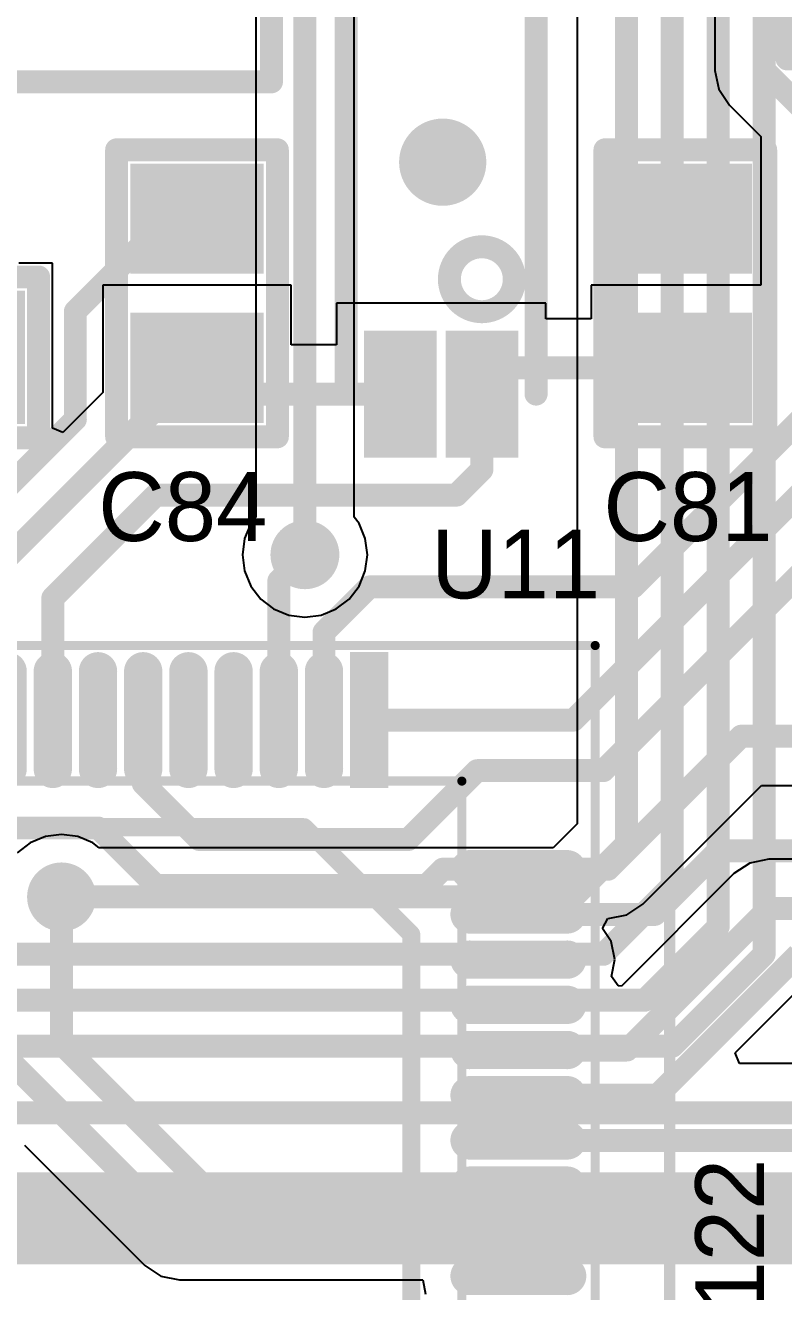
# Model space of a CAD drawing. Extents: x 1012 to 1122, y 1012 to 1122.
# Drawn here: x 1092.15 to 1100.54, y 1082.75 to 1096.76 of the extents above; entities that cross this region are included whole.
import ezdxf

# ---------------------------------------------------------------- set-up
doc = ezdxf.new("R2010")
doc.units = 0
doc.layers.get('0').update_dxf_attribs({"linetype": 'CONTINUOUS'})
for name, color, linetype in [('BOTTOMLAYER', 5, 'CONTINUOUS'), ('BOTTOMSOLDER', 6, 'CONTINUOUS'), ('MULTILAYER', 9, 'CONTINUOUS'), ('TOPLAYER', 1, 'CONTINUOUS'), ('TOPOVERLAY', 2, 'CONTINUOUS'), ('TOPPASTE', 8, 'CONTINUOUS'), ('TOPSOLDER', 216, 'CONTINUOUS')]:
    doc.layers.add(name, color=color, linetype=linetype)

# ---------------------------------------------------------------- blocks, each defined once
blk = doc.blocks.new('CC0603_86')
at = {"layer": 'TOPLAYER'}
for points in [[(-0.508, -0.635), (0.508, -0.635), (-0.508, 0.635), (0.508, 0.635)], [(1.143, -0.635), (2.159, -0.635), (1.143, 0.635), (2.159, 0.635)]]:
    blk.add_solid(points, dxfattribs=at)
at = {"layer": 'TOPOVERLAY', "const_width": 0.254}
for points in [[(-0.762, -0.889), (-0.762, 0.889)], [(-0.508, 0.889), (-0.762, 0.889)], [(2.413, 0.889), (-0.508, 0.889)], [(2.413, -0.889), (2.413, 0.889)], [(2.413, -0.889), (-0.762, -0.889)]]:
    blk.add_lwpolyline(points, dxfattribs=at)
at = {"layer": 'TOPOVERLAY', "const_width": 0.127}
for points in [[(-0.8255, 0.889, 1), (-0.6985, 0.889, 1)], [(-0.8255, 0.889, 1), (-0.6985, 0.889, 1)], [(-0.5715, 0.889, 1), (-0.4445, 0.889, 1)], [(-0.5715, 0.889, 1), (-0.4445, 0.889, 1)], [(2.3495, 0.889, 1), (2.4765, 0.889, 1)], [(2.3495, 0.889, 1), (2.4765, 0.889, 1)], [(-0.8255, -0.889, 1), (-0.6985, -0.889, 1)], [(-0.8255, -0.889, 1), (-0.6985, -0.889, 1)], [(2.3495, -0.889, 1), (2.4765, -0.889, 1)], [(2.3495, -0.889, 1), (2.4765, -0.889, 1)]]:
    blk.add_lwpolyline(points, format="xyb", close=True, dxfattribs=at)
at = {"layer": 'TOPPASTE'}
for points in [[(-0.508, -0.635), (0.508, -0.635), (-0.508, 0.635), (0.508, 0.635)], [(1.143, -0.635), (2.159, -0.635), (1.143, 0.635), (2.159, 0.635)]]:
    blk.add_solid(points, dxfattribs=at)
at = {"layer": 'TOPSOLDER'}
for points in [[(-0.6096, -0.7366), (0.6096, -0.7366), (-0.6096, 0.7366), (0.6096, 0.7366)], [(1.0414, -0.7366), (2.2606, -0.7366), (1.0414, 0.7366), (2.2606, 0.7366)]]:
    blk.add_solid(points, dxfattribs=at)
blk = doc.blocks.new('CC0603_89')
at = {"layer": 'TOPLAYER'}
for points in [[(-0.508, -0.635), (0.508, -0.635), (-0.508, 0.635), (0.508, 0.635)], [(1.143, -0.635), (2.159, -0.635), (1.143, 0.635), (2.159, 0.635)]]:
    blk.add_solid(points, dxfattribs=at)
at = {"layer": 'TOPOVERLAY', "const_width": 0.254}
for points in [[(-0.762, -0.889), (-0.762, 0.889)], [(-0.508, 0.889), (-0.762, 0.889)], [(2.413, 0.889), (-0.508, 0.889)], [(2.413, -0.889), (2.413, 0.889)], [(2.413, -0.889), (-0.762, -0.889)]]:
    blk.add_lwpolyline(points, dxfattribs=at)
at = {"layer": 'TOPOVERLAY', "const_width": 0.127}
for points in [[(-0.8255, 0.889, 1), (-0.6985, 0.889, 1)], [(-0.8255, 0.889, 1), (-0.6985, 0.889, 1)], [(-0.5715, 0.889, 1), (-0.4445, 0.889, 1)], [(-0.5715, 0.889, 1), (-0.4445, 0.889, 1)], [(2.3495, 0.889, 1), (2.4765, 0.889, 1)], [(2.3495, 0.889, 1), (2.4765, 0.889, 1)], [(-0.8255, -0.889, 1), (-0.6985, -0.889, 1)], [(-0.8255, -0.889, 1), (-0.6985, -0.889, 1)], [(2.3495, -0.889, 1), (2.4765, -0.889, 1)], [(2.3495, -0.889, 1), (2.4765, -0.889, 1)]]:
    blk.add_lwpolyline(points, format="xyb", close=True, dxfattribs=at)
at = {"layer": 'TOPPASTE'}
for points in [[(-0.508, -0.635), (0.508, -0.635), (-0.508, 0.635), (0.508, 0.635)], [(1.143, -0.635), (2.159, -0.635), (1.143, 0.635), (2.159, 0.635)]]:
    blk.add_solid(points, dxfattribs=at)
at = {"layer": 'TOPSOLDER'}
for points in [[(-0.6096, -0.7366), (0.6096, -0.7366), (-0.6096, 0.7366), (0.6096, 0.7366)], [(1.0414, -0.7366), (2.2606, -0.7366), (1.0414, 0.7366), (2.2606, 0.7366)]]:
    blk.add_solid(points, dxfattribs=at)
blk = doc.blocks.new('CC0603_194')
at = {"layer": 'TOPLAYER'}
for points in [[(-0.508, -0.635), (0.508, -0.635), (-0.508, 0.635), (0.508, 0.635)], [(1.143, -0.635), (2.159, -0.635), (1.143, 0.635), (2.159, 0.635)]]:
    blk.add_solid(points, dxfattribs=at)
at = {"layer": 'TOPOVERLAY', "const_width": 0.254}
for points in [[(-0.762, 0.889), (-0.762, -0.889)], [(-0.508, 0.889), (-0.762, 0.889)], [(2.413, 0.889), (-0.508, 0.889)], [(2.413, 0.889), (2.413, -0.889)], [(2.413, -0.889), (-0.762, -0.889)]]:
    blk.add_lwpolyline(points, dxfattribs=at)
at = {"layer": 'TOPOVERLAY', "const_width": 0.127}
for points in [[(-0.8255, 0.889, 1), (-0.6985, 0.889, 1)], [(-0.8255, 0.889, 1), (-0.6985, 0.889, 1)], [(-0.5715, 0.889, 1), (-0.4445, 0.889, 1)], [(-0.5715, 0.889, 1), (-0.4445, 0.889, 1)], [(2.3495, 0.889, 1), (2.4765, 0.889, 1)], [(2.3495, 0.889, 1), (2.4765, 0.889, 1)], [(-0.8255, -0.889, 1), (-0.6985, -0.889, 1)], [(-0.8255, -0.889, 1), (-0.6985, -0.889, 1)], [(2.3495, -0.889, 1), (2.4765, -0.889, 1)], [(2.3495, -0.889, 1), (2.4765, -0.889, 1)]]:
    blk.add_lwpolyline(points, format="xyb", close=True, dxfattribs=at)
at = {"layer": 'TOPPASTE'}
for points in [[(-0.508, -0.635), (0.508, -0.635), (-0.508, 0.635), (0.508, 0.635)], [(1.143, -0.635), (2.159, -0.635), (1.143, 0.635), (2.159, 0.635)]]:
    blk.add_solid(points, dxfattribs=at)
at = {"layer": 'TOPSOLDER'}
for points in [[(-0.6096, -0.7366), (0.6096, -0.7366), (-0.6096, 0.7366), (0.6096, 0.7366)], [(1.0414, -0.7366), (2.2606, -0.7366), (1.0414, 0.7366), (2.2606, 0.7366)]]:
    blk.add_solid(points, dxfattribs=at)
blk = doc.blocks.new('CC0603_203')
at = {"layer": 'TOPLAYER'}
for points in [[(-0.508, -0.635), (0.508, -0.635), (-0.508, 0.635), (0.508, 0.635)], [(1.143, -0.635), (2.159, -0.635), (1.143, 0.635), (2.159, 0.635)]]:
    blk.add_solid(points, dxfattribs=at)
at = {"layer": 'TOPOVERLAY', "const_width": 0.254}
for points in [[(-0.508, 0.889), (-0.762, 0.889)], [(-0.762, 0.889), (-0.762, -0.889)], [(2.413, 0.889), (-0.508, 0.889)], [(2.413, 0.889), (2.413, -0.889)], [(2.413, -0.889), (-0.762, -0.889)]]:
    blk.add_lwpolyline(points, dxfattribs=at)
at = {"layer": 'TOPOVERLAY', "const_width": 0.127}
for points in [[(-0.8255, 0.889, 1), (-0.6985, 0.889, 1)], [(-0.8255, 0.889, 1), (-0.6985, 0.889, 1)], [(-0.5715, 0.889, 1), (-0.4445, 0.889, 1)], [(-0.5715, 0.889, 1), (-0.4445, 0.889, 1)], [(2.3495, 0.889, 1), (2.4765, 0.889, 1)], [(2.3495, 0.889, 1), (2.4765, 0.889, 1)], [(-0.8255, -0.889, 1), (-0.6985, -0.889, 1)], [(-0.8255, -0.889, 1), (-0.6985, -0.889, 1)], [(2.3495, -0.889, 1), (2.4765, -0.889, 1)], [(2.3495, -0.889, 1), (2.4765, -0.889, 1)]]:
    blk.add_lwpolyline(points, format="xyb", close=True, dxfattribs=at)
at = {"layer": 'TOPPASTE'}
for points in [[(-0.508, -0.635), (0.508, -0.635), (-0.508, 0.635), (0.508, 0.635)], [(1.143, -0.635), (2.159, -0.635), (1.143, 0.635), (2.159, 0.635)]]:
    blk.add_solid(points, dxfattribs=at)
at = {"layer": 'TOPSOLDER'}
for points in [[(-0.6096, -0.7366), (0.6096, -0.7366), (-0.6096, 0.7366), (0.6096, 0.7366)], [(1.0414, -0.7366), (2.2606, -0.7366), (1.0414, 0.7366), (2.2606, 0.7366)]]:
    blk.add_solid(points, dxfattribs=at)
blk = doc.blocks.new('TQFP100_240')
at = {"layer": 'TOPLAYER', "const_width": 0.22}
for points in [[(1.65, 2.19), (1.65, 1.11)], [(2.15, 2.19), (2.15, 1.11)], [(2.65, 2.19), (2.65, 1.11)], [(3.15, 2.19), (3.15, 1.11)], [(3.65, 2.19), (3.65, 1.11)], [(4.15, 2.19), (4.15, 1.11)], [(4.65, 2.19), (4.65, 1.11)], [(5.15, 2.19), (5.15, 1.11)], [(5.65, 2.19), (5.65, 1.11)], [(6.15, 2.19), (6.15, 1.11)], [(-0.54, -0.5), (0.54, -0.5)], [(-0.54, -1), (0.54, -1)], [(-0.54, -1.5), (0.54, -1.5)], [(-0.54, -2), (0.54, -2)], [(-0.54, -2.5), (0.54, -2.5)], [(-0.54, -3), (0.54, -3)], [(-0.54, -3.5), (0.54, -3.5)]]:
    blk.add_lwpolyline(points, dxfattribs=at)
at = {"layer": 'TOPLAYER', "const_width": 0.11}
for points in [[(1.595, 2.19, 1), (1.705, 2.19, 1)], [(2.095, 2.19, 1), (2.205, 2.19, 1)], [(2.595, 2.19, 1), (2.705, 2.19, 1)], [(3.095, 2.19, 1), (3.205, 2.19, 1)], [(3.595, 2.19, 1), (3.705, 2.19, 1)], [(4.095, 2.19, 1), (4.205, 2.19, 1)], [(4.595, 2.19, 1), (4.705, 2.19, 1)], [(5.095, 2.19, 1), (5.205, 2.19, 1)], [(5.595, 2.19, 1), (5.705, 2.19, 1)], [(6.095, 2.19, 1), (6.205, 2.19, 1)], [(1.595, 1.11, 1), (1.705, 1.11, 1)], [(2.095, 1.11, 1), (2.205, 1.11, 1)], [(2.595, 1.11, 1), (2.705, 1.11, 1)], [(3.095, 1.11, 1), (3.205, 1.11, 1)], [(3.595, 1.11, 1), (3.705, 1.11, 1)], [(4.095, 1.11, 1), (4.205, 1.11, 1)], [(4.595, 1.11, 1), (4.705, 1.11, 1)], [(5.095, 1.11, 1), (5.205, 1.11, 1)], [(5.595, 1.11, 1), (5.705, 1.11, 1)], [(6.095, 1.11, 1), (6.205, 1.11, 1)], [(-0.595, -0.5, 1), (-0.485, -0.5, 1)], [(0.485, -0.5, 1), (0.595, -0.5, 1)], [(-0.595, -1, 1), (-0.485, -1, 1)], [(0.485, -1, 1), (0.595, -1, 1)], [(-0.595, -1.5, 1), (-0.485, -1.5, 1)], [(0.485, -1.5, 1), (0.595, -1.5, 1)], [(-0.595, -2, 1), (-0.485, -2, 1)], [(0.485, -2, 1), (0.595, -2, 1)], [(-0.595, -2.5, 1), (-0.485, -2.5, 1)], [(0.485, -2.5, 1), (0.595, -2.5, 1)], [(-0.595, -3, 1), (-0.485, -3, 1)], [(0.485, -3, 1), (0.595, -3, 1)], [(-0.595, -3.5, 1), (-0.485, -3.5, 1)], [(0.485, -3.5, 1), (0.595, -3.5, 1)]]:
    blk.add_lwpolyline(points, format="xyb", close=True, dxfattribs=at)
at = {"layer": 'TOPLAYER'}
blk.add_solid([(0.65, -0.11), (0.65, 0.11), (-0.65, -0.11), (-0.65, 0.11)], dxfattribs=at)
at = {"layer": 'TOPOVERLAY'}
for points, const_width in [([(-0.825, -14.475), (-0.825, 2.5)], 0.102), ([(16.15, 2.5), (-0.825, 2.5)], 0.102), ([(0.675, -13), (0.675, 1.025)], 0.102), ([(14.625, 1.025), (0.675, 1.025)], 0.102), ([(1.185, -0.72), (2.37, 0.465)], 0.2), ([(14.115, 0.465), (2.37, 0.465)], 0.2), ([(1.185, -12.465), (1.185, -0.72)], 0.2)]:
    blk.add_lwpolyline(points, dxfattribs=dict(at, const_width=const_width))
for points, const_width in [([(-0.85, 2.5, 1), (-0.8, 2.5, 1)], 0.0508), ([(-0.85, 2.5, 1), (-0.8, 2.5, 1)], 0.0508), ([(0.65, 1.025, 1), (0.7, 1.025, 1)], 0.0508), ([(0.65, 1.025, 1), (0.7, 1.025, 1)], 0.0508), ([(2.32, 0.465, 1), (2.42, 0.465, 1)], 0.1), ([(2.32, 0.465, 1), (2.42, 0.465, 1)], 0.1), ([(1.135, -0.72, 1), (1.235, -0.72, 1)], 0.1), ([(1.135, -0.72, 1), (1.235, -0.72, 1)], 0.1)]:
    blk.add_lwpolyline(points, format="xyb", close=True, dxfattribs=dict(at, const_width=const_width))
at = {"layer": 'TOPPASTE', "const_width": 0.22}
for points in [[(1.65, 2.19), (1.65, 1.11)], [(2.15, 2.19), (2.15, 1.11)], [(2.65, 2.19), (2.65, 1.11)], [(3.15, 2.19), (3.15, 1.11)], [(3.65, 2.19), (3.65, 1.11)], [(4.15, 2.19), (4.15, 1.11)], [(4.65, 2.19), (4.65, 1.11)], [(5.15, 2.19), (5.15, 1.11)], [(5.65, 2.19), (5.65, 1.11)], [(6.15, 2.19), (6.15, 1.11)], [(-0.54, -0.5), (0.54, -0.5)], [(-0.54, -1), (0.54, -1)], [(-0.54, -1.5), (0.54, -1.5)], [(-0.54, -2), (0.54, -2)], [(-0.54, -2.5), (0.54, -2.5)], [(-0.54, -3), (0.54, -3)], [(-0.54, -3.5), (0.54, -3.5)]]:
    blk.add_lwpolyline(points, dxfattribs=at)
at = {"layer": 'TOPPASTE', "const_width": 0.11}
for points in [[(1.595, 2.19, 1), (1.705, 2.19, 1)], [(2.095, 2.19, 1), (2.205, 2.19, 1)], [(2.595, 2.19, 1), (2.705, 2.19, 1)], [(3.095, 2.19, 1), (3.205, 2.19, 1)], [(3.595, 2.19, 1), (3.705, 2.19, 1)], [(4.095, 2.19, 1), (4.205, 2.19, 1)], [(4.595, 2.19, 1), (4.705, 2.19, 1)], [(5.095, 2.19, 1), (5.205, 2.19, 1)], [(5.595, 2.19, 1), (5.705, 2.19, 1)], [(6.095, 2.19, 1), (6.205, 2.19, 1)], [(1.595, 1.11, 1), (1.705, 1.11, 1)], [(2.095, 1.11, 1), (2.205, 1.11, 1)], [(2.595, 1.11, 1), (2.705, 1.11, 1)], [(3.095, 1.11, 1), (3.205, 1.11, 1)], [(3.595, 1.11, 1), (3.705, 1.11, 1)], [(4.095, 1.11, 1), (4.205, 1.11, 1)], [(4.595, 1.11, 1), (4.705, 1.11, 1)], [(5.095, 1.11, 1), (5.205, 1.11, 1)], [(5.595, 1.11, 1), (5.705, 1.11, 1)], [(6.095, 1.11, 1), (6.205, 1.11, 1)], [(-0.595, -0.5, 1), (-0.485, -0.5, 1)], [(0.485, -0.5, 1), (0.595, -0.5, 1)], [(-0.595, -1, 1), (-0.485, -1, 1)], [(0.485, -1, 1), (0.595, -1, 1)], [(-0.595, -1.5, 1), (-0.485, -1.5, 1)], [(0.485, -1.5, 1), (0.595, -1.5, 1)], [(-0.595, -2, 1), (-0.485, -2, 1)], [(0.485, -2, 1), (0.595, -2, 1)], [(-0.595, -2.5, 1), (-0.485, -2.5, 1)], [(0.485, -2.5, 1), (0.595, -2.5, 1)], [(-0.595, -3, 1), (-0.485, -3, 1)], [(0.485, -3, 1), (0.595, -3, 1)], [(-0.595, -3.5, 1), (-0.485, -3.5, 1)], [(0.485, -3.5, 1), (0.595, -3.5, 1)]]:
    blk.add_lwpolyline(points, format="xyb", close=True, dxfattribs=at)
at = {"layer": 'TOPPASTE'}
blk.add_solid([(0.65, -0.11), (0.65, 0.11), (-0.65, -0.11), (-0.65, 0.11)], dxfattribs=at)
at = {"layer": 'TOPSOLDER', "const_width": 0.423}
for points in [[(1.65, 2.19), (1.65, 1.11)], [(2.15, 2.19), (2.15, 1.11)], [(2.65, 2.19), (2.65, 1.11)], [(3.15, 2.19), (3.15, 1.11)], [(3.65, 2.19), (3.65, 1.11)], [(4.15, 2.19), (4.15, 1.11)], [(4.65, 2.19), (4.65, 1.11)], [(5.15, 2.19), (5.15, 1.11)], [(5.65, 2.19), (5.65, 1.11)], [(6.15, 2.19), (6.15, 1.11)], [(-0.54, -0.5), (0.54, -0.5)], [(-0.54, -1), (0.54, -1)], [(-0.54, -1.5), (0.54, -1.5)], [(-0.54, -2), (0.54, -2)], [(-0.54, -2.5), (0.54, -2.5)], [(-0.54, -3), (0.54, -3)], [(-0.54, -3.5), (0.54, -3.5)], [(-0.54, -4), (0.54, -4)]]:
    blk.add_lwpolyline(points, dxfattribs=at)
at = {"layer": 'TOPSOLDER', "const_width": 0.212}
for points in [[(1.544, 2.19, 1), (1.756, 2.19, 1)], [(2.044, 2.19, 1), (2.256, 2.19, 1)], [(2.544, 2.19, 1), (2.756, 2.19, 1)], [(3.044, 2.19, 1), (3.256, 2.19, 1)], [(3.544, 2.19, 1), (3.756, 2.19, 1)], [(4.044, 2.19, 1), (4.256, 2.19, 1)], [(4.544, 2.19, 1), (4.756, 2.19, 1)], [(5.044, 2.19, 1), (5.256, 2.19, 1)], [(5.544, 2.19, 1), (5.756, 2.19, 1)], [(6.044, 2.19, 1), (6.256, 2.19, 1)], [(1.544, 1.11, 1), (1.756, 1.11, 1)], [(2.044, 1.11, 1), (2.256, 1.11, 1)], [(2.544, 1.11, 1), (2.756, 1.11, 1)], [(3.044, 1.11, 1), (3.256, 1.11, 1)], [(3.544, 1.11, 1), (3.756, 1.11, 1)], [(4.044, 1.11, 1), (4.256, 1.11, 1)], [(4.544, 1.11, 1), (4.756, 1.11, 1)], [(5.044, 1.11, 1), (5.256, 1.11, 1)], [(5.544, 1.11, 1), (5.756, 1.11, 1)], [(6.044, 1.11, 1), (6.256, 1.11, 1)], [(-0.646, -0.5, 1), (-0.434, -0.5, 1)], [(0.434, -0.5, 1), (0.646, -0.5, 1)], [(-0.646, -1, 1), (-0.434, -1, 1)], [(0.434, -1, 1), (0.646, -1, 1)], [(-0.646, -1.5, 1), (-0.434, -1.5, 1)], [(0.434, -1.5, 1), (0.646, -1.5, 1)], [(-0.646, -2, 1), (-0.434, -2, 1)], [(0.434, -2, 1), (0.646, -2, 1)], [(-0.646, -2.5, 1), (-0.434, -2.5, 1)], [(0.434, -2.5, 1), (0.646, -2.5, 1)], [(-0.646, -3, 1), (-0.434, -3, 1)], [(0.434, -3, 1), (0.646, -3, 1)], [(-0.646, -3.5, 1), (-0.434, -3.5, 1)], [(0.434, -3.5, 1), (0.646, -3.5, 1)], [(-0.646, -4, 1), (-0.434, -4, 1)], [(0.434, -4, 1), (0.646, -4, 1)]]:
    blk.add_lwpolyline(points, format="xyb", close=True, dxfattribs=at)
at = {"layer": 'TOPSOLDER'}
blk.add_solid([(0.752, -0.212), (0.752, 0.212), (-0.752, -0.212), (-0.752, 0.212)], dxfattribs=at)
blk = doc.blocks.new('XCYAI_248')
at = {"layer": 'BOTTOMLAYER', "const_width": 0.635}
for points in [[(-2.8575, 0, 1), (-2.2225, 0, 1)], [(2.2225, 0, 1), (2.8575, 0, 1)]]:
    blk.add_lwpolyline(points, format="xyb", close=True, dxfattribs=at)
at = {"layer": 'BOTTOMSOLDER', "const_width": 0.7366}
for points in [[(-2.9083, 0, 1), (-2.1717, 0, 1)], [(2.1717, 0, 1), (2.9083, 0, 1)]]:
    blk.add_lwpolyline(points, format="xyb", close=True, dxfattribs=at)
at = {"layer": 'MULTILAYER', "const_width": 0.635}
for points in [[(-2.8575, 0, 1), (-2.2225, 0, 1)], [(2.2225, 0, 1), (2.8575, 0, 1)]]:
    blk.add_lwpolyline(points, format="xyb", close=True, dxfattribs=at)
at = {"layer": 'TOPLAYER', "const_width": 0.635}
for points in [[(-2.8575, 0, 1), (-2.2225, 0, 1)], [(2.2225, 0, 1), (2.8575, 0, 1)]]:
    blk.add_lwpolyline(points, format="xyb", close=True, dxfattribs=at)
at = {"layer": 'TOPOVERLAY', "const_width": 0.254}
for points in [[(-5.588, 2.45999), (5.395976, 2.45999)], [(-5.588, -2.54), (-5.588, 2.45999)], [(5.395976, -2.54), (5.395976, 2.45999)], [(-5.588, -2.54), (5.395976, -2.54)]]:
    blk.add_lwpolyline(points, dxfattribs=at)
at = {"layer": 'TOPOVERLAY', "const_width": 0.127}
for points in [[(-5.6515, 2.45999, 1), (-5.5245, 2.45999, 1)], [(-5.6515, 2.45999, 1), (-5.5245, 2.45999, 1)], [(5.332476, 2.45999, 1), (5.459476, 2.45999, 1)], [(5.332476, 2.45999, 1), (5.459476, 2.45999, 1)], [(-5.6515, -2.54, 1), (-5.5245, -2.54, 1)], [(-5.6515, -2.54, 1), (-5.5245, -2.54, 1)], [(5.332476, -2.54, 1), (5.459476, -2.54, 1)], [(5.332476, -2.54, 1), (5.459476, -2.54, 1)]]:
    blk.add_lwpolyline(points, format="xyb", close=True, dxfattribs=at)
at = {"layer": 'TOPSOLDER', "const_width": 0.7366}
for points in [[(-2.9083, 0, 1), (-2.1717, 0, 1)], [(2.1717, 0, 1), (2.9083, 0, 1)]]:
    blk.add_lwpolyline(points, format="xyb", close=True, dxfattribs=at)
blk = doc.blocks.new('MC_146_249')
at = {"layer": 'TOPLAYER'}
for points in [[(0.6, 1.2), (-0.6, 1.2), (0.6, 0.6), (-0.6, 0.6)], [(6.9, 1.2), (5.7, 1.2), (6.9, 0.6), (5.7, 0.6)], [(0.6, 0.3), (-0.6, 0.3), (0.6, -0.3), (-0.6, -0.3)], [(6.9, 0.3), (5.7, 0.3), (6.9, -0.3), (5.7, -0.3)]]:
    blk.add_solid(points, dxfattribs=at)
at = {"layer": 'TOPOVERLAY', "const_width": 0.254}
for points in [[(0, 1.5), (6.3, 1.5)], [(0, -0.6), (6.3, -0.6)]]:
    blk.add_lwpolyline(points, dxfattribs=at)
at = {"layer": 'TOPOVERLAY'}
for points, const_width in [([(-0.064, 1.5, 1), (0.064, 1.5, 1)], 0.127), ([(6.236, 1.5, 1), (6.363, 1.5, 1)], 0.127), ([(1.629, 0, 1), (0.911, 0, 1)], 0.254), ([(0.847, 0, 1), (0.974, 0, 1)], 0.127), ([(1.566, 0, 1), (1.693, 0, 1)], 0.127), ([(-0.064, -0.6, 1), (0.064, -0.6, 1)], 0.127), ([(6.236, -0.6, 1), (6.363, -0.6, 1)], 0.127)]:
    blk.add_lwpolyline(points, format="xyb", close=True, dxfattribs=dict(at, const_width=const_width))
at = {"layer": 'TOPPASTE'}
for points in [[(0.6, 1.2), (-0.6, 1.2), (0.6, 0.6), (-0.6, 0.6)], [(6.9, 1.2), (5.7, 1.2), (6.9, 0.6), (5.7, 0.6)], [(0.6, 0.3), (-0.6, 0.3), (0.6, -0.3), (-0.6, -0.3)], [(6.9, 0.3), (5.7, 0.3), (6.9, -0.3), (5.7, -0.3)]]:
    blk.add_solid(points, dxfattribs=at)
at = {"layer": 'TOPSOLDER'}
for points in [[(0.702, 1.302), (-0.702, 1.302), (0.702, 0.498), (-0.702, 0.498)], [(7.002, 1.302), (5.598, 1.302), (7.002, 0.498), (5.598, 0.498)], [(0.702, 0.402), (-0.702, 0.402), (0.702, -0.402), (-0.702, -0.402)], [(7.002, 0.402), (5.598, 0.402), (7.002, -0.402), (5.598, -0.402)]]:
    blk.add_solid(points, dxfattribs=at)

msp = doc.modelspace()

# ---------------------------------------------------------------- linework, layer by layer
at = {"layer": 'BOTTOMLAYER'}
for p, q in [((1095.792, 1091.322), (1095.792, 1099.82)), ((1094.704, 1099.595), (1094.704, 1091.322)), ((1098.26, 1098.071), (1098.26, 1087.929)), ((1094.649, 1091.25), (1094.58, 1091.084)), ((1094.704, 1091.322), (1094.649, 1091.25)), ((1095.847, 1091.25), (1095.792, 1091.322)), ((1095.916, 1091.084), (1095.847, 1091.25)), ((1094.58, 1091.084), (1094.556, 1090.905)), ((1095.94, 1090.905), (1095.916, 1091.084)), ((1094.556, 1090.905), (1094.58, 1090.726)), ((1095.916, 1090.726), (1095.94, 1090.905)), ((1094.58, 1090.726), (1094.649, 1090.559)), ((1095.847, 1090.559), (1095.916, 1090.726)), ((1094.649, 1090.559), (1094.759, 1090.415)), ((1095.737, 1090.415), (1095.847, 1090.559)), ((1094.759, 1090.415), (1094.902, 1090.306)), ((1095.594, 1090.306), (1095.737, 1090.415)), ((1094.902, 1090.306), (1095.069, 1090.236)), ((1095.069, 1090.236), (1095.248, 1090.213)), ((1095.248, 1090.213), (1095.427, 1090.236)), ((1095.427, 1090.236), (1095.594, 1090.306)), ((1098.26, 1087.929), (1097.995, 1087.664)), ((1092.21, 1087.719), (1092.066, 1087.609)), ((1092.377, 1087.788), (1092.21, 1087.719)), ((1092.556, 1087.812), (1092.377, 1087.788)), ((1092.735, 1087.788), (1092.556, 1087.812)), ((1092.901, 1087.719), (1092.735, 1087.788)), ((1092.973, 1087.664), (1092.901, 1087.719)), ((1097.995, 1087.664), (1092.973, 1087.664)), ((1100.006, 1085.394), (1100.713, 1086.1)), ((1100.054, 1085.276), (1100.006, 1085.394)), ((1101.779, 1085.276), (1100.054, 1085.276))]:
    msp.add_line(p, q, dxfattribs=at)
for points, const_width in [([(1095.248, 1090.905), (1095.248, 1099.82)], 0.254), ([(1100.328, 1086.485), (1100.328, 1099.49)], 0.254), ([(1099.82, 1086.79), (1099.82, 1099.134)], 0.254), ([(1099.312, 1087.247), (1099.312, 1098.804)], 0.254), ([(1098.804, 1087.704), (1098.804, 1098.296)], 0.254), ([(1098.22, 1087.12), (1098.804, 1087.704)], 0.254), ([(1098.55, 1086.485), (1099.312, 1087.247)], 0.254), ([(1092.556, 1087.12), (1098.22, 1087.12)], 0.254), ([(1099.007, 1085.977), (1099.82, 1086.79)], 0.254), ([(1091.819, 1086.485), (1098.55, 1086.485)], 0.254), ([(1099.312, 1085.469), (1100.328, 1086.485)], 0.254), ([(1087.069, 1085.977), (1099.007, 1085.977)], 0.254), ([(1086.231, 1085.469), (1099.312, 1085.469)], 0.254), ([(1091.438, 1084.732), (1102.004, 1084.732)], 0.254), ([(1086.104, 1083.564), (1101.446, 1083.564)], 1.016)]:
    msp.add_lwpolyline(points, dxfattribs=dict(at, const_width=const_width))
for points, const_width in [([(1096.582, 1095.248, 1), (1096.963, 1095.248, 1)], 0.381), ([(1095.108, 1090.905, 1), (1095.388, 1090.905, 1)], 0.279), ([(1095.185, 1090.905, 1), (1095.312, 1090.905, 1)], 0.127), ([(1098.741, 1087.704, 1), (1098.868, 1087.704, 1)], 0.127), ([(1098.741, 1087.704, 1), (1098.868, 1087.704, 1)], 0.127), ([(1092.416, 1087.12, 1), (1092.695, 1087.12, 1)], 0.279), ([(1099.248, 1087.247, 1), (1099.376, 1087.247, 1)], 0.127), ([(1099.248, 1087.247, 1), (1099.376, 1087.247, 1)], 0.127), ([(1092.492, 1087.12, 1), (1092.619, 1087.12, 1)], 0.127), ([(1098.156, 1087.12, 1), (1098.283, 1087.12, 1)], 0.127), ([(1098.156, 1087.12, 1), (1098.283, 1087.12, 1)], 0.127), ([(1099.756, 1086.79, 1), (1099.883, 1086.79, 1)], 0.127), ([(1099.756, 1086.79, 1), (1099.883, 1086.79, 1)], 0.127), ([(1098.486, 1086.485, 1), (1098.613, 1086.485, 1)], 0.127), ([(1098.486, 1086.485, 1), (1098.613, 1086.485, 1)], 0.127), ([(1100.264, 1086.485, 1), (1100.391, 1086.485, 1)], 0.127), ([(1100.264, 1086.485, 1), (1100.391, 1086.485, 1)], 0.127), ([(1098.944, 1085.977, 1), (1099.071, 1085.977, 1)], 0.127), ([(1098.944, 1085.977, 1), (1099.071, 1085.977, 1)], 0.127), ([(1099.248, 1085.469, 1), (1099.376, 1085.469, 1)], 0.127), ([(1099.248, 1085.469, 1), (1099.376, 1085.469, 1)], 0.127)]:
    msp.add_lwpolyline(points, format="xyb", close=True, dxfattribs=dict(at, const_width=const_width))
at = {"layer": 'BOTTOMSOLDER'}
for points, const_width in [([(1096.531, 1095.248, 1), (1097.013, 1095.248, 1)], 0.483), ([(1095.057, 1090.905, 1), (1095.438, 1090.905, 1)], 0.381), ([(1092.365, 1087.12, 1), (1092.746, 1087.12, 1)], 0.381)]:
    msp.add_lwpolyline(points, format="xyb", close=True, dxfattribs=dict(at, const_width=const_width))
at = {"layer": 'MULTILAYER'}
for points, const_width in [([(1096.582, 1095.248, 1), (1096.963, 1095.248, 1)], 0.381), ([(1095.108, 1090.905, 1), (1095.388, 1090.905, 1)], 0.279), ([(1092.416, 1087.12, 1), (1092.695, 1087.12, 1)], 0.279)]:
    msp.add_lwpolyline(points, format="xyb", close=True, dxfattribs=dict(at, const_width=const_width))
at = {"layer": 'TOPLAYER'}
for p, q in [((1099.784, 1098.55), (1099.784, 1096.264)), ((1099.784, 1096.264), (1099.826, 1096.056)), ((1099.826, 1096.056), (1099.943, 1095.879)), ((1099.943, 1095.879), (1100.292, 1095.531)), ((1100.292, 1095.531), (1100.292, 1093.886)), ((1092.454, 1094.13), (1092.083, 1094.13)), ((1092.454, 1092.306), (1092.454, 1094.13)), ((1095.096, 1093.886), (1093.013, 1093.886)), ((1093.013, 1093.886), (1093.013, 1092.699)), ((1095.096, 1093.226), (1095.096, 1093.886)), ((1100.292, 1093.886), (1098.415, 1093.886)), ((1098.415, 1093.886), (1098.415, 1093.515)), ((1097.912, 1093.689), (1095.599, 1093.689)), ((1095.599, 1093.689), (1095.599, 1093.226)), ((1097.912, 1093.515), (1097.912, 1093.689)), ((1098.415, 1093.515), (1097.912, 1093.515)), ((1095.599, 1093.226), (1095.096, 1093.226)), ((1093.013, 1092.699), (1092.571, 1092.258)), ((1092.571, 1092.258), (1092.454, 1092.306)), ((1098.986, 1087.041), (1100.299, 1088.354)), ((1100.299, 1088.354), (1100.633, 1088.354)), ((1100.171, 1087.495), (1099.994, 1087.378)), ((1100.379, 1087.537), (1100.171, 1087.495)), ((1104.29, 1087.537), (1100.379, 1087.537)), ((1099.994, 1087.378), (1098.75, 1086.133)), ((1098.81, 1086.923), (1098.986, 1087.041)), ((1098.54, 1086.77), (1098.6, 1086.882)), ((1098.6, 1086.882), (1098.602, 1086.882)), ((1098.602, 1086.882), (1098.81, 1086.923)), ((1098.636, 1086.627), (1098.54, 1086.77)), ((1098.676, 1086.426), (1098.636, 1086.627)), ((1098.638, 1086.239), (1098.676, 1086.426)), ((1098.714, 1086.137), (1098.638, 1086.239)), ((1098.75, 1086.133), (1098.714, 1086.137)), ((1092.147, 1084.372), (1093.478, 1083.041)), ((1093.478, 1083.041), (1093.654, 1082.923)), ((1093.654, 1082.923), (1093.862, 1082.882)), ((1093.862, 1082.882), (1096.551, 1082.882)), ((1096.551, 1082.882), (1096.583, 1082.724))]:
    msp.add_line(p, q, dxfattribs=at)
at = {"layer": 'TOPLAYER', "const_width": 0.254}
for points in [[(1100.328, 1096.264), (1100.328, 1098.55)], [(1100.328, 1096.264), (1100.836, 1095.756)], [(1092.708, 1093.597), (1093.734, 1094.623)], [(1093.734, 1094.623), (1094.054, 1094.623)], [(1092.708, 1092.403), (1092.708, 1093.597)], [(1097.205, 1092.683), (1097.494, 1092.972)], [(1097.494, 1092.972), (1099.456, 1092.972)], [(1098.55, 1088.517), (1102.995, 1092.962)], [(1091.959, 1090.877), (1093.765, 1092.683)], [(1093.765, 1092.683), (1096.305, 1092.683)], [(1097.205, 1091.846), (1097.205, 1092.683)], [(1098.88, 1090.549), (1100.836, 1092.505)], [(1091.459, 1091.154), (1092.708, 1092.403)], [(1098.22, 1089.076), (1101.344, 1092.2)], [(1096.924, 1091.565), (1097.205, 1091.846)], [(1092.459, 1090.427), (1093.597, 1091.565)], [(1093.597, 1091.565), (1096.924, 1091.565)], [(1094.959, 1090.616), (1095.248, 1090.905)], [(1094.959, 1089.076), (1094.959, 1090.616)], [(1095.459, 1090.049), (1095.959, 1090.549)], [(1095.959, 1090.549), (1098.88, 1090.549)], [(1092.459, 1089.076), (1092.459, 1090.427)], [(1095.459, 1089.076), (1095.459, 1090.049)], [(1093.459, 1088.375), (1093.459, 1089.076)], [(1095.959, 1089.076), (1098.22, 1089.076)], [(1098.602, 1087.426), (1100.074, 1088.898)], [(1100.074, 1088.898), (1101.547, 1088.898)], [(1096.391, 1087.755), (1097.153, 1088.517)], [(1097.153, 1088.517), (1098.55, 1088.517)], [(1093.459, 1088.375), (1094.08, 1087.755)], [(1091.438, 1087.882), (1092.962, 1087.882)], [(1092.962, 1087.882), (1093.597, 1087.247)], [(1094.08, 1087.755), (1096.391, 1087.755)], [(1099.118, 1086.926), (1099.82, 1087.628)], [(1099.82, 1087.628), (1102.284, 1087.628)], [(1096.594, 1087.247), (1096.773, 1087.426)], [(1096.773, 1087.426), (1098.602, 1087.426)], [(1093.597, 1087.247), (1096.594, 1087.247)], [(1092.556, 1085.494), (1092.556, 1087.12)], [(1097.609, 1086.926), (1099.118, 1086.926)], [(1098.812, 1085.426), (1100.379, 1086.993)], [(1100.379, 1086.993), (1104.29, 1086.993)], [(1099.15, 1084.926), (1100.709, 1086.485)], [(1091.692, 1085.596), (1093.862, 1083.426)], [(1092.556, 1085.494), (1094.124, 1083.926)], [(1097.609, 1085.426), (1098.812, 1085.426)], [(1097.609, 1084.926), (1099.15, 1084.926)], [(1097.609, 1084.426), (1101.545, 1084.426)], [(1094.124, 1083.926), (1097.609, 1083.926)], [(1093.862, 1083.426), (1097.609, 1083.426)]]:
    msp.add_lwpolyline(points, dxfattribs=at)
at = {"layer": 'TOPLAYER'}
for points, const_width in [([(1100.264, 1096.264, 1), (1100.391, 1096.264, 1)], 0.127), ([(1100.264, 1096.264, 1), (1100.391, 1096.264, 1)], 0.127), ([(1096.582, 1095.248, 1), (1096.963, 1095.248, 1)], 0.381), ([(1093.67, 1094.623, 1), (1093.797, 1094.623, 1)], 0.127), ([(1093.67, 1094.623, 1), (1093.797, 1094.623, 1)], 0.127), ([(1093.991, 1094.623, 1), (1094.118, 1094.623, 1)], 0.127), ([(1092.645, 1093.597, 1), (1092.772, 1093.597, 1)], 0.127), ([(1092.645, 1093.597, 1), (1092.772, 1093.597, 1)], 0.127), ([(1097.431, 1092.972, 1), (1097.558, 1092.972, 1)], 0.127), ([(1097.431, 1092.972, 1), (1097.558, 1092.972, 1)], 0.127), ([(1099.393, 1092.972, 1), (1099.52, 1092.972, 1)], 0.127), ([(1093.702, 1092.683, 1), (1093.829, 1092.683, 1)], 0.127), ([(1093.702, 1092.683, 1), (1093.829, 1092.683, 1)], 0.127), ([(1096.242, 1092.683, 1), (1096.369, 1092.683, 1)], 0.127), ([(1097.142, 1092.683, 1), (1097.269, 1092.683, 1)], 0.127), ([(1097.142, 1092.683, 1), (1097.269, 1092.683, 1)], 0.127), ([(1092.645, 1092.403, 1), (1092.772, 1092.403, 1)], 0.127), ([(1092.645, 1092.403, 1), (1092.772, 1092.403, 1)], 0.127), ([(1097.142, 1091.846, 1), (1097.269, 1091.846, 1)], 0.127), ([(1097.142, 1091.846, 1), (1097.269, 1091.846, 1)], 0.127), ([(1093.534, 1091.565, 1), (1093.66, 1091.565, 1)], 0.127), ([(1093.534, 1091.565, 1), (1093.66, 1091.565, 1)], 0.127), ([(1096.861, 1091.565, 1), (1096.988, 1091.565, 1)], 0.127), ([(1096.861, 1091.565, 1), (1096.988, 1091.565, 1)], 0.127), ([(1095.108, 1090.905, 1), (1095.388, 1090.905, 1)], 0.279), ([(1095.185, 1090.905, 1), (1095.312, 1090.905, 1)], 0.127), ([(1094.896, 1090.616, 1), (1095.023, 1090.616, 1)], 0.127), ([(1094.896, 1090.616, 1), (1095.023, 1090.616, 1)], 0.127), ([(1095.896, 1090.549, 1), (1096.023, 1090.549, 1)], 0.127), ([(1095.896, 1090.549, 1), (1096.023, 1090.549, 1)], 0.127), ([(1098.817, 1090.549, 1), (1098.944, 1090.549, 1)], 0.127), ([(1098.817, 1090.549, 1), (1098.944, 1090.549, 1)], 0.127), ([(1092.396, 1090.427, 1), (1092.523, 1090.427, 1)], 0.127), ([(1092.396, 1090.427, 1), (1092.523, 1090.427, 1)], 0.127), ([(1095.396, 1090.049, 1), (1095.523, 1090.049, 1)], 0.127), ([(1095.396, 1090.049, 1), (1095.523, 1090.049, 1)], 0.127), ([(1092.396, 1089.076, 1), (1092.523, 1089.076, 1)], 0.127), ([(1093.396, 1089.076, 1), (1093.523, 1089.076, 1)], 0.127), ([(1094.896, 1089.076, 1), (1095.023, 1089.076, 1)], 0.127), ([(1095.396, 1089.076, 1), (1095.523, 1089.076, 1)], 0.127), ([(1095.896, 1089.076, 1), (1096.023, 1089.076, 1)], 0.127), ([(1098.156, 1089.076, 1), (1098.283, 1089.076, 1)], 0.127), ([(1098.156, 1089.076, 1), (1098.283, 1089.076, 1)], 0.127), ([(1100.011, 1088.898, 1), (1100.138, 1088.898, 1)], 0.127), ([(1100.011, 1088.898, 1), (1100.138, 1088.898, 1)], 0.127), ([(1097.09, 1088.517, 1), (1097.216, 1088.517, 1)], 0.127), ([(1097.09, 1088.517, 1), (1097.216, 1088.517, 1)], 0.127), ([(1098.486, 1088.517, 1), (1098.613, 1088.517, 1)], 0.127), ([(1098.486, 1088.517, 1), (1098.613, 1088.517, 1)], 0.127), ([(1093.396, 1088.375, 1), (1093.523, 1088.375, 1)], 0.127), ([(1093.396, 1088.375, 1), (1093.523, 1088.375, 1)], 0.127), ([(1092.899, 1087.882, 1), (1093.025, 1087.882, 1)], 0.127), ([(1092.899, 1087.882, 1), (1093.025, 1087.882, 1)], 0.127), ([(1094.016, 1087.755, 1), (1094.143, 1087.755, 1)], 0.127), ([(1094.016, 1087.755, 1), (1094.143, 1087.755, 1)], 0.127), ([(1096.328, 1087.755, 1), (1096.455, 1087.755, 1)], 0.127), ([(1096.328, 1087.755, 1), (1096.455, 1087.755, 1)], 0.127), ([(1099.756, 1087.628, 1), (1099.883, 1087.628, 1)], 0.127), ([(1099.756, 1087.628, 1), (1099.883, 1087.628, 1)], 0.127), ([(1096.709, 1087.426, 1), (1096.836, 1087.426, 1)], 0.127), ([(1096.709, 1087.426, 1), (1096.836, 1087.426, 1)], 0.127), ([(1098.538, 1087.426, 1), (1098.665, 1087.426, 1)], 0.127), ([(1098.538, 1087.426, 1), (1098.665, 1087.426, 1)], 0.127), ([(1092.416, 1087.12, 1), (1092.695, 1087.12, 1)], 0.279), ([(1093.534, 1087.247, 1), (1093.66, 1087.247, 1)], 0.127), ([(1093.534, 1087.247, 1), (1093.66, 1087.247, 1)], 0.127), ([(1096.531, 1087.247, 1), (1096.658, 1087.247, 1)], 0.127), ([(1096.531, 1087.247, 1), (1096.658, 1087.247, 1)], 0.127), ([(1092.492, 1087.12, 1), (1092.619, 1087.12, 1)], 0.127), ([(1097.546, 1086.926, 1), (1097.673, 1086.926, 1)], 0.127), ([(1099.054, 1086.926, 1), (1099.181, 1086.926, 1)], 0.127), ([(1099.054, 1086.926, 1), (1099.181, 1086.926, 1)], 0.127), ([(1100.315, 1086.993, 1), (1100.442, 1086.993, 1)], 0.127), ([(1100.315, 1086.993, 1), (1100.442, 1086.993, 1)], 0.127), ([(1092.492, 1085.494, 1), (1092.619, 1085.494, 1)], 0.127), ([(1092.492, 1085.494, 1), (1092.619, 1085.494, 1)], 0.127), ([(1097.546, 1085.426, 1), (1097.673, 1085.426, 1)], 0.127), ([(1098.748, 1085.426, 1), (1098.875, 1085.426, 1)], 0.127), ([(1098.748, 1085.426, 1), (1098.875, 1085.426, 1)], 0.127), ([(1097.546, 1084.926, 1), (1097.673, 1084.926, 1)], 0.127), ([(1099.086, 1084.926, 1), (1099.213, 1084.926, 1)], 0.127), ([(1099.086, 1084.926, 1), (1099.213, 1084.926, 1)], 0.127), ([(1097.546, 1084.426, 1), (1097.673, 1084.426, 1)], 0.127), ([(1094.061, 1083.926, 1), (1094.188, 1083.926, 1)], 0.127), ([(1094.061, 1083.926, 1), (1094.188, 1083.926, 1)], 0.127), ([(1097.546, 1083.926, 1), (1097.673, 1083.926, 1)], 0.127), ([(1093.799, 1083.426, 1), (1093.926, 1083.426, 1)], 0.127), ([(1093.799, 1083.426, 1), (1093.926, 1083.426, 1)], 0.127), ([(1097.546, 1083.426, 1), (1097.673, 1083.426, 1)], 0.127)]:
    msp.add_lwpolyline(points, format="xyb", close=True, dxfattribs=dict(at, const_width=const_width))
at = {"layer": 'TOPOVERLAY', "const_width": 0.127}
msp.add_lwpolyline([(1099.282, 1059.658), (1099.282, 1116.658)], dxfattribs=at)
at = {"layer": 'TOPSOLDER'}
for points, const_width in [([(1096.531, 1095.248, 1), (1097.013, 1095.248, 1)], 0.483), ([(1095.057, 1090.905, 1), (1095.438, 1090.905, 1)], 0.381), ([(1092.365, 1087.12, 1), (1092.746, 1087.12, 1)], 0.381)]:
    msp.add_lwpolyline(points, format="xyb", close=True, dxfattribs=dict(at, const_width=const_width))

# ---------------------------------------------------------------- block references
for name, p, rotation in [('XCYAI_248', (1089.482, 1098.677), 360), ('MC_146_249', (1097.205, 1092.683), 90), ('CC0603_194', (1102.995, 1097.28), 180), ('CC0603_89', (1094.054, 1094.623), 270), ('CC0603_86', (1099.456, 1094.623), 270), ('CC0603_203', (1091.54, 1093.089), 180), ('TQFP100_240', (1095.959, 1089.076), 270)]:
    msp.add_blockref(name, p, dxfattribs=dict(rotation=rotation))

# ---------------------------------------------------------------- texts
at = {"layer": 'TOPOVERLAY'}
for s, p in [('C84', (1092.962, 1091.057)), ('C81', (1098.55, 1091.057)), ('U11', (1096.645, 1090.422))]:
    msp.add_text(s, height=0.762, dxfattribs=at).set_placement(p)
msp.add_text('R122', height=0.762, rotation=90, dxfattribs=at).set_placement((1100.328, 1081.786))

doc.saveas('drawing.dxf')
